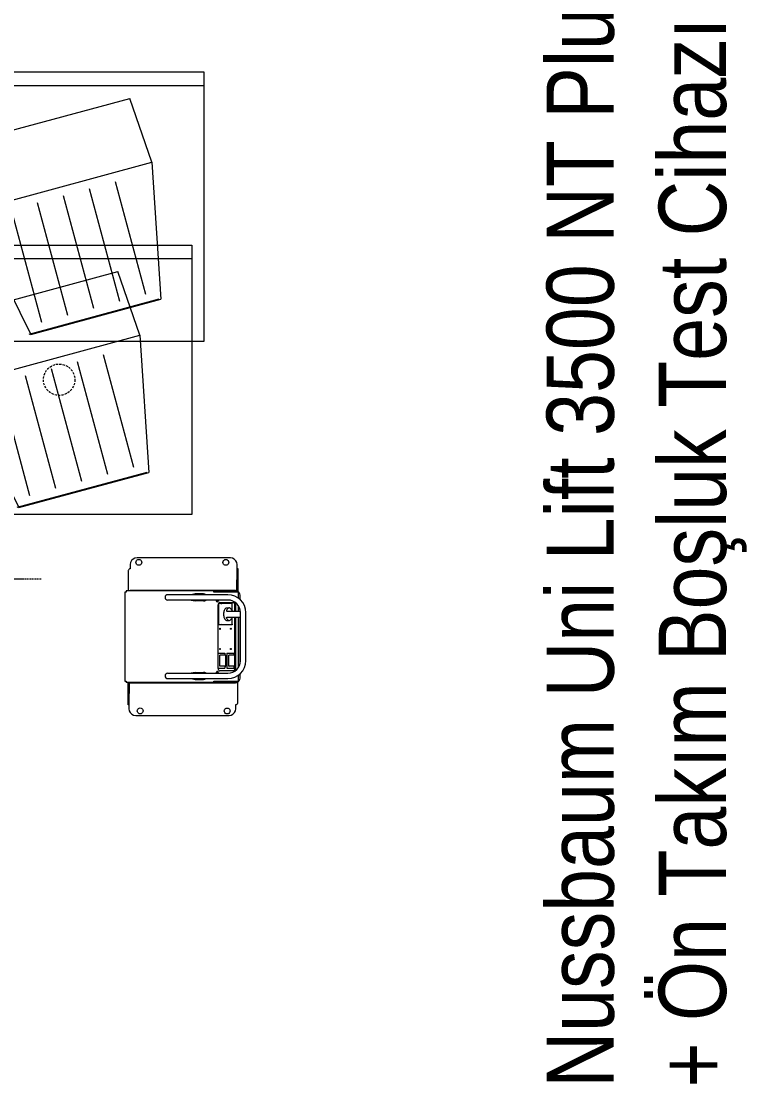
# Model space of a CAD drawing. Extents: x -3709 to 34975, y -230 to 8245.
# Drawn here: x 1450.1 to 1611.8, y 486.2 to 722.9 of the extents above; entities that cross this region are included whole.
import ezdxf

# ---------------------------------------------------------------- set-up
doc = ezdxf.new("R2010")
doc.units = 0
doc.linetypes.add('DASHED', pattern=[0.75, 0.5, -0.25])
doc.linetypes.add('HIDDEN', pattern=[0.375, 0.25, -0.125])
doc.layers.get('0').update_dxf_attribs({"color": 9, "lineweight": 9})
doc.layers.add('B_Ekipman_Zemin', color=155, linetype='Continuous', lineweight=9)
doc.styles.add('MuuM_TEXT-STANDART', font='ARIALN.TTF')

# ---------------------------------------------------------------- blocks, each defined once
blk = doc.blocks.new('A$C44297C4A')
at = {"linetype": 'Continuous', "lineweight": 0}
for p, q in [((0, 42.13), (38.62, 52.58)), ((43.5, 38.36), (38.62, 52.58)), ((2.95, 27.39), (0, 42.14)), ((2.95, 27.39), (43.5, 38.36)), ((43.5, 38.36), (45.54, 7.83)), ((35.33, 34.08), (42.12, 8.98)), ((23.75, 30.94), (30.53, 5.85)), ((29.54, 32.51), (36.32, 7.41)), ((17.96, 29.38), (24.74, 4.28)), ((2.95, 27.39), (16.58, 0)), ((12.16, 27.81), (18.95, 2.71)), ((16.23, 0.08), (45.19, 7.91)), ((16.58, 0), (45.54, 7.83))]:
    blk.add_line(p, q, dxfattribs=at)
blk = doc.blocks.new('p-mekanik_arackabul_ekran3')
for p, q in [((0, 0), (0, 60)), ((0, 60), (60, 60)), ((57, 60), (57, 0)), ((60, 60), (60, 0)), ((60, 0), (0, 0))]:
    blk.add_line(p, q)
at = {"rotation": 270}
blk.add_blockref('A$C44297C4A', (1.53, 55.12), dxfattribs=at)
blk = doc.blocks.new('p-mekanik_arackabul_eleman')
for p, q in [((-6.14, 24.45), (-6.64, 24.37)), ((-5.47, 24.45), (-6.14, 24.45)), ((-5.28, 24.45), (-5.47, 24.45)), ((-0.32, 24.42), (-5.28, 24.45)), ((-5.25, 24.6), (-0.3, 24.6)), ((-5.25, 24.45), (-5.25, 24.6)), ((-5.24, 24.45), (-0.32, 24.45)), ((-0.35, 24.2), (-0.35, 0.7)), ((-0.3, 0.3), (-0.3, 25.1)), ((0, 25.1), (-0.3, 25.1)), ((0, 25.4), (0, 25.1)), ((19.8, 25.4), (0, 25.4)), ((19.8, 25.1), (19.8, 25.4)), ((20.1, 25.1), (19.8, 25.1)), ((20.1, 0.3), (20.1, 25.1)), ((24.6, 24.6), (20.1, 24.6)), ((20.15, 0.7), (20.15, 24.2)), ((25.13, 24.15), (25.04, 24.15)), ((25.95, 24.15), (25.13, 24.15)), ((-7.64, 22.95), (-7.65, 2.15)), ((-6.86, 22.56), (-6.64, 22.6)), ((-6.43, 21.34), (-6.64, 21.3)), ((26.24, 22.86), (26.45, 22.9)), ((26.66, 21.64), (26.45, 21.6)), ((27.44, 1.85), (27.45, 22.65)), ((0.55, 15.8), (0.55, 2.4)), ((1.75, 15.8), (1.75, 2.4)), ((18.05, 2.4), (18.05, 15.8)), ((19.25, 2.4), (19.25, 15.79)), ((0.55, 10.6), (0.35, 9.7)), ((0.55, 9.7), (0.35, 9.7)), ((0.35, 9.7), (0.35, 7.8)), ((1.95, 9.7), (1.75, 10.6)), ((1.95, 9.7), (1.75, 9.7)), ((1.95, 9.7), (1.95, 7.8)), ((18.05, 10.6), (17.85, 9.7)), ((17.85, 9.7), (18.05, 9.7)), ((17.85, 7.8), (17.85, 9.7)), ((19.45, 9.7), (19.25, 10.6)), ((19.25, 9.7), (19.45, 9.7)), ((19.45, 7.8), (19.45, 9.7)), ((-0.3, 5.56), (0, 5.56)), ((-0.1, 0.3), (-0.1, 5.56)), ((0, 5.56), (0, 0)), ((1.94, 4.79), (1.86, 4.79)), ((17.69, 4.82), (17.65, 4.85)), ((17.94, 4.79), (17.86, 4.79)), ((19.8, 0), (19.8, 5.56)), ((19.8, 5.56), (20.1, 5.56)), ((19.9, 0.3), (19.9, 5.56)), ((-6.86, 3.16), (-6.65, 3.2)), ((2.3, 0.96), (2.3, 4.28)), ((2.8, 4.55), (17, 4.55)), ((2.9, 4.55), (2.9, 3.09)), ((6.2, 2.64), (2.9, 2.64)), ((2.9, 2.64), (2.9, 1.07)), ((3.3, 3.09), (2.91, 3.09)), ((3.3, 2.94), (3.3, 4.18)), ((3.35, 4.2), (5.75, 4.2)), ((3.35, 2.89), (5.75, 2.89)), ((5.76, 2.89), (5.75, 2.89)), ((5.8, 2.94), (5.8, 4.18)), ((6.19, 3.09), (5.8, 3.09)), ((6.2, 4.55), (6.2, 3.09)), ((6.2, 2.64), (6.2, 1.07)), ((12.5, 4.42), (17.3, 4.42)), ((12.5, 1.51), (12.5, 4.42)), ((13.5, 2.62), (13.5, 2.12)), ((14.25, 2.53), (14.25, -0.4)), ((15.55, 2.53), (15.55, -0.37)), ((16.3, 2.62), (16.3, 2.12)), ((17.3, 1.51), (17.3, 4.42)), ((17.5, 4.28), (17.5, 0.96)), ((26.23, 3.46), (26.44, 3.5)), ((-6.44, 1.94), (-6.65, 1.9)), ((-6.15, 0.65), (-5.33, 0.65)), ((-5.33, 0.65), (-5.24, 0.65)), ((-4.8, 0.2), (-0.22, 0.2)), ((-0.3, 0.3), (-0.1, 0.3)), ((0, 0), (1.36, 0)), ((2.3, 1.12), (2.32, 1.04)), ((3.3, 0.94), (2.65, 0.94)), ((14.25, 0.86), (2.8, 0.86)), ((14.25, 0.69), (2.8, 0.69)), ((3.3, 1.06), (2.91, 1.06)), ((3.11, 0), (14.25, 0)), ((3.3, 0.91), (3.3, 2.15)), ((3.35, 2.18), (5.75, 2.18)), ((3.35, 0.86), (5.75, 0.86)), ((5.76, 0.86), (5.75, 0.86)), ((5.8, 0.91), (5.8, 2.15)), ((6.19, 1.06), (5.8, 1.06)), ((14.25, 0.94), (5.8, 0.94)), ((12.59, 1.41), (14.15, 1.41)), ((17.15, 0.94), (15.55, 0.94)), ((17, 0.86), (15.55, 0.86)), ((17, 0.69), (15.55, 0.69)), ((15.55, 0), (16.69, 0)), ((15.65, 1.41), (17.21, 1.41)), ((18.44, 0), (19.8, 0)), ((20.1, 0.3), (19.9, 0.3)), ((25.05, 0.2), (20.02, 0.2)), ((20.1, 0.38), (25.08, 0.35)), ((25.04, 0.35), (20.1, 0.35)), ((25.05, 0.35), (25.05, 0.2)), ((25.08, 0.35), (25.27, 0.35)), ((25.27, 0.35), (25.94, 0.35)), ((25.94, 0.35), (26.44, 0.43)), ((26.66, 2.24), (26.44, 2.2)), ((0.65, -0.3), (1.61, -0.3)), ((3.85, -0.3), (14.25, -0.3)), ((4.55, -0.4), (15.25, -0.4)), ((4.55, -1.6), (15.25, -1.6)), ((15.55, -0.3), (15.95, -0.3)), ((18.19, -0.3), (19.15, -0.3))]:
    blk.add_line(p, q)
for points in [[(-6.64, 24.37), (-7.02, 24.16), (-7.36, 23.83), (-7.57, 23.41), (-7.64, 22.95)], [(25.04, 24.15), (25.02, 24.29), (24.96, 24.41), (24.86, 24.51), (24.74, 24.58), (24.6, 24.6)], [(27.45, 22.65), (27.38, 23.11), (27.16, 23.53), (26.83, 23.86), (26.41, 24.08), (25.95, 24.15)], [(-6.64, 21.3), (-6.84, 21.33), (-7.03, 21.42), (-7.17, 21.57), (-7.26, 21.75), (-7.29, 21.95), (-7.26, 22.15), (-7.17, 22.33), (-7.03, 22.48), (-6.86, 22.56)], [(-6.64, 22.6), (-6.44, 22.57), (-6.26, 22.48), (-6.12, 22.33), (-6.03, 22.15), (-5.99, 21.95), (-6.03, 21.75), (-6.12, 21.57), (-6.26, 21.42), (-6.43, 21.34)], [(26.45, 21.6), (26.25, 21.63), (26.07, 21.72), (25.92, 21.87), (25.83, 22.05), (25.8, 22.25), (25.83, 22.45), (25.92, 22.63), (26.07, 22.77), (26.24, 22.86)], [(26.45, 22.9), (26.65, 22.87), (26.83, 22.77), (26.98, 22.63), (27.07, 22.45), (27.1, 22.25), (27.07, 22.05), (26.98, 21.87), (26.83, 21.72), (26.66, 21.64)], [(1.75, 4.9), (1.79, 4.91), (1.9, 4.92)], [(1.86, 4.79), (1.79, 4.8), (1.75, 4.81)], [(1.9, 4.77), (1.79, 4.78), (1.75, 4.8)], [(1.9, 4.92), (2.01, 4.91), (2.11, 4.88), (2.18, 4.82), (2.2, 4.76)], [(2.15, 4.85), (2.11, 4.82), (2.01, 4.78), (1.9, 4.77)], [(2.2, 4.76), (2.18, 4.7), (2.11, 4.65), (2.01, 4.61), (1.9, 4.6)], [(2.14, 4.86), (2.13, 4.85), (2.08, 4.82), (2.01, 4.8), (1.94, 4.79)], [(17.6, 4.76), (17.62, 4.82), (17.69, 4.88), (17.79, 4.91), (17.9, 4.92)], [(17.9, 4.6), (17.79, 4.61), (17.69, 4.65), (17.62, 4.7), (17.6, 4.76)], [(17.86, 4.79), (17.79, 4.8), (17.72, 4.82), (17.67, 4.85), (17.66, 4.86)], [(17.9, 4.77), (17.79, 4.78), (17.69, 4.82)], [(17.9, 4.92), (18.01, 4.91), (18.05, 4.9)], [(18.05, 4.8), (18.01, 4.78), (17.9, 4.77)], [(18.05, 4.81), (18.01, 4.8), (17.94, 4.79)], [(-6.65, 1.9), (-6.85, 1.93), (-7.03, 2.02), (-7.18, 2.17), (-7.27, 2.35), (-7.3, 2.55), (-7.27, 2.75), (-7.18, 2.93), (-7.03, 3.08), (-6.86, 3.16)], [(-6.65, 3.2), (-6.45, 3.17), (-6.27, 3.08), (-6.12, 2.93), (-6.03, 2.75), (-6, 2.55), (-6.03, 2.35), (-6.12, 2.17), (-6.27, 2.02), (-6.44, 1.94)], [(1.9, 4.6), (1.79, 4.61), (1.75, 4.63)], [(2.8, 4.55), (2.65, 4.54), (2.51, 4.5), (2.4, 4.44), (2.32, 4.36), (2.3, 4.28)], [(2.9, 4.44), (2.9, 4.43), (2.9, 4.42), (2.91, 4.42), (2.91, 4.41), (2.92, 4.41)], [(2.9, 3.09), (2.9, 3.09), (2.9, 3.09), (2.91, 3.09), (2.91, 3.09)], [(2.9, 2.41), (2.9, 2.4), (2.9, 2.4), (2.91, 2.39), (2.91, 2.38), (2.92, 2.38)], [(2.91, 3.09), (2.91, 3.09), (2.92, 3.09)], [(3.35, 4.2), (3.33, 4.2), (3.32, 4.2), (3.31, 4.19), (3.3, 4.19), (3.3, 4.18)], [(3.3, 2.94), (3.3, 2.93), (3.31, 2.91), (3.32, 2.9), (3.33, 2.89), (3.34, 2.89), (3.35, 2.89)], [(5.8, 4.18), (5.8, 4.19), (5.79, 4.19), (5.78, 4.2), (5.77, 4.2), (5.75, 4.2)], [(5.8, 2.94), (5.8, 2.93), (5.79, 2.91), (5.78, 2.9), (5.77, 2.89), (5.76, 2.89)], [(6.2, 4.44), (6.2, 4.43), (6.2, 4.42), (6.19, 4.42), (6.19, 4.41), (6.18, 4.41)], [(6.19, 3.09), (6.19, 3.09), (6.18, 3.09)], [(6.2, 2.41), (6.2, 2.4), (6.2, 2.4), (6.19, 2.39), (6.19, 2.38), (6.18, 2.38)], [(6.2, 3.09), (6.2, 3.09), (6.2, 3.09), (6.19, 3.09), (6.19, 3.09)], [(7.02, 4.16), (7.02, 4.17), (7.04, 4.2), (7.07, 4.22), (7.11, 4.23), (7.15, 4.23)], [(7.15, 4.09), (7.11, 4.1), (7.07, 4.11), (7.04, 4.13), (7.02, 4.15), (7.02, 4.16)], [(7.15, 4.23), (7.19, 4.23), (7.23, 4.22), (7.26, 4.2), (7.28, 4.17), (7.28, 4.16)], [(7.28, 4.16), (7.28, 4.15), (7.26, 4.13), (7.23, 4.11), (7.19, 4.1), (7.15, 4.09)], [(11.52, 4.16), (11.52, 4.17), (11.54, 4.2), (11.57, 4.22), (11.61, 4.23), (11.65, 4.23)], [(11.65, 4.09), (11.61, 4.1), (11.57, 4.11), (11.54, 4.13), (11.52, 4.15), (11.52, 4.16)], [(11.65, 4.23), (11.69, 4.23), (11.73, 4.22), (11.76, 4.2), (11.78, 4.17), (11.78, 4.16)], [(11.78, 4.16), (11.78, 4.15), (11.76, 4.13), (11.73, 4.11), (11.69, 4.1), (11.65, 4.09)], [(12.7, 3.8), (12.65, 3.84), (12.6, 3.88), (12.57, 3.92), (12.54, 3.96), (12.52, 4), (12.5, 4.04), (12.5, 4.08)], [(13.57, 2.86), (13.52, 2.74), (13.5, 2.62)], [(13.95, 2.67), (13.82, 2.59), (13.71, 2.51), (13.62, 2.42), (13.55, 2.32), (13.51, 2.22), (13.5, 2.12)], [(15.12, 3.36), (14.9, 3.37), (14.68, 3.36), (14.47, 3.34), (14.26, 3.29), (14.08, 3.23), (13.91, 3.15), (13.77, 3.06), (13.65, 2.96), (13.57, 2.86)], [(13.95, 2.67), (14.02, 2.69), (14.09, 2.7), (14.14, 2.69), (14.19, 2.66), (14.22, 2.63), (14.24, 2.58), (14.25, 2.53)], [(16.3, 2.62), (16.28, 2.74), (16.23, 2.86), (16.15, 2.96), (16.03, 3.06), (15.89, 3.15), (15.72, 3.23), (15.54, 3.29), (15.33, 3.34), (15.12, 3.36)], [(15.85, 2.67), (15.78, 2.69), (15.71, 2.7), (15.66, 2.69), (15.61, 2.66), (15.58, 2.63), (15.56, 2.58), (15.55, 2.53)], [(16.3, 2.12), (16.29, 2.22), (16.25, 2.32), (16.18, 2.42), (16.09, 2.51), (15.98, 2.59), (15.85, 2.67)], [(17.5, 4.28), (17.48, 4.36), (17.4, 4.44), (17.29, 4.5), (17.15, 4.54), (17, 4.55)], [(17.1, 3.8), (17.15, 3.84), (17.2, 3.88), (17.23, 3.92), (17.26, 3.96), (17.28, 4), (17.3, 4.04), (17.3, 4.08)], [(18.05, 4.63), (18.01, 4.61), (17.9, 4.6)], [(26.44, 2.2), (26.24, 2.23), (26.06, 2.32), (25.92, 2.47), (25.83, 2.65), (25.79, 2.85), (25.83, 3.05), (25.92, 3.23), (26.06, 3.38), (26.23, 3.46)], [(26.44, 3.5), (26.64, 3.47), (26.83, 3.38), (26.97, 3.23), (27.06, 3.05), (27.09, 2.85), (27.06, 2.65), (26.97, 2.47), (26.83, 2.32), (26.66, 2.24)], [(-7.65, 2.15), (-7.58, 1.69), (-7.36, 1.27), (-7.03, 0.94), (-6.61, 0.72), (-6.15, 0.65)], [(-5.24, 0.65), (-5.22, 0.51), (-5.16, 0.39), (-5.06, 0.29), (-4.94, 0.22), (-4.8, 0.2)], [(2.3, 0.96), (2.32, 0.87), (2.4, 0.8), (2.51, 0.74), (2.65, 0.7), (2.8, 0.69)], [(2.32, 1.04), (2.4, 0.97), (2.51, 0.91), (2.65, 0.87), (2.8, 0.86)], [(2.65, 0.94), (2.5, 0.96), (2.37, 0.99)], [(2.9, 1.07), (2.9, 1.06), (2.9, 1.06), (2.91, 1.06), (2.91, 1.06)], [(2.91, 1.06), (2.91, 1.06), (2.92, 1.06)], [(3.35, 2.18), (3.33, 2.18), (3.32, 2.17), (3.31, 2.17), (3.3, 2.16), (3.3, 2.15)], [(3.3, 0.91), (3.3, 0.9), (3.31, 0.89), (3.32, 0.88), (3.33, 0.87), (3.34, 0.86), (3.35, 0.86)], [(5.8, 2.15), (5.8, 2.16), (5.79, 2.17), (5.78, 2.17), (5.77, 2.18), (5.75, 2.18)], [(5.8, 0.91), (5.8, 0.9), (5.79, 0.89), (5.78, 0.88), (5.77, 0.87), (5.76, 0.86)], [(6.19, 1.06), (6.19, 1.06), (6.18, 1.06)], [(6.2, 1.07), (6.2, 1.06), (6.2, 1.06), (6.19, 1.06), (6.19, 1.06)], [(7.02, 1.75), (7.02, 1.76), (7.04, 1.78), (7.07, 1.8), (7.11, 1.81), (7.15, 1.82)], [(7.15, 1.68), (7.11, 1.68), (7.07, 1.7), (7.04, 1.71), (7.02, 1.74), (7.02, 1.75)], [(7.15, 1.82), (7.19, 1.81), (7.23, 1.8), (7.26, 1.78), (7.28, 1.76), (7.28, 1.75)], [(7.28, 1.75), (7.28, 1.74), (7.26, 1.71), (7.23, 1.7), (7.19, 1.68), (7.15, 1.68)], [(11.52, 1.75), (11.52, 1.76), (11.54, 1.78), (11.57, 1.8), (11.61, 1.81), (11.65, 1.82)], [(11.65, 1.68), (11.61, 1.68), (11.57, 1.7), (11.54, 1.71), (11.52, 1.74), (11.52, 1.75)], [(11.65, 1.82), (11.69, 1.81), (11.73, 1.8), (11.76, 1.78), (11.78, 1.76), (11.78, 1.75)], [(11.78, 1.75), (11.78, 1.74), (11.76, 1.71), (11.73, 1.7), (11.69, 1.68), (11.65, 1.68)], [(12.59, 1.41), (12.57, 1.42), (12.54, 1.43), (12.52, 1.45), (12.5, 1.47), (12.5, 1.51)], [(12.7, 1.44), (12.65, 1.42), (12.6, 1.41), (12.59, 1.41)], [(13.5, 2.12), (13.51, 2.01), (13.55, 1.91), (13.62, 1.82), (13.71, 1.72), (13.82, 1.64), (13.95, 1.57)], [(13.95, 1.57), (14.02, 1.52), (14.09, 1.48), (14.14, 1.42), (14.19, 1.37), (14.22, 1.31), (14.24, 1.25), (14.25, 1.2)], [(15.85, 1.57), (15.78, 1.52), (15.71, 1.48), (15.66, 1.42), (15.61, 1.37), (15.58, 1.31), (15.56, 1.25), (15.55, 1.2)], [(15.85, 1.57), (15.98, 1.64), (16.09, 1.72), (16.18, 1.82), (16.25, 1.91), (16.29, 2.01), (16.3, 2.12)], [(17, 0.86), (17.15, 0.87), (17.29, 0.91), (17.4, 0.97)], [(17, 0.69), (17.15, 0.7), (17.29, 0.74), (17.4, 0.8), (17.48, 0.87), (17.5, 0.96)], [(17.1, 1.44), (17.15, 1.42), (17.2, 1.41), (17.21, 1.41)], [(17.43, 0.99), (17.3, 0.96), (17.15, 0.94)], [(17.21, 1.41), (17.23, 1.42), (17.26, 1.43), (17.28, 1.45), (17.3, 1.47), (17.3, 1.51)], [(17.4, 0.97), (17.48, 1.04), (17.5, 1.12)], [(26.44, 0.43), (26.82, 0.64), (27.16, 0.97), (27.37, 1.39), (27.44, 1.85)]]:
    blk.add_lwpolyline(points)
for centre, radius, start, end in [((0.65, 24.2), 1, 162.6241, 180), ((19.15, 24.2), 1, 0, 17.3759), ((1.15, 15.8), 0.6, 0, 180), ((18.65, 15.8), 0.6, 0, 180), ((1.15, 7.8), 0.8, 180, 221.4517), ((1.15, 7.8), 0.8, 318.5483, 0), ((18.65, 7.8), 0.8, 180, 221.4517), ((18.65, 7.8), 0.8, 318.6203, 0), ((4.55, 2.4), 4, 180, 270), ((4.55, 2.4), 2.8, 180, 270), ((15.25, 2.4), 2.8, 270, 0), ((15.25, 2.4), 4, 270, 0), ((0.65, 0.7), 1, 180, 197.3759), ((0.65, 0.7), 1, 203.7864, 270), ((19.15, 0.7), 1, 270, 336.2136), ((19.15, 0.7), 1, 342.6241, 0)]:
    blk.add_arc(centre, radius, start, end)

msp = doc.modelspace()

# ---------------------------------------------------------------- linework, layer by layer
at = {"linetype": 'HIDDEN', "lineweight": 0}
msp.add_line((1454.61, 598.64), (1348.9, 598.64), dxfattribs=at)
msp.add_lwpolyline([(1428.16, 613.03), (1428.16, 673.03), (1488.16, 673.03), (1488.16, 613.03)], close=True)
at = {"linetype": 'DASHED', "lineweight": 0}
msp.add_circle((1458.6, 643.03), 3.5, dxfattribs=at)

# ---------------------------------------------------------------- block references
at = {"rotation": 90}
for name, p in [('p-mekanik_arackabul_ekran3', (1488.16, 613.03)), ('p-mekanik_arackabul_eleman', (1498.6, 575.9))]:
    msp.add_blockref(name, p, dxfattribs=at)
at = {"layer": 'B_Ekipman_Zemin', "rotation": 90}
msp.add_blockref('p-mekanik_arackabul_ekran3', (1490.84, 651.58), dxfattribs=at)

# ---------------------------------------------------------------- texts
at = {"insert": (1567.21, 485.37), "char_height": 15, "width": 489.9898, "attachment_point": 1, "rotation": 90, "style": 'MuuM_TEXT-STANDART'}
msp.add_mtext('Nussbaum Uni Lift 3500 NT Plus (4700)\\P+ Ön Takım Boşluk Test Cihazı', dxfattribs=at)

doc.saveas('drawing.dxf')
